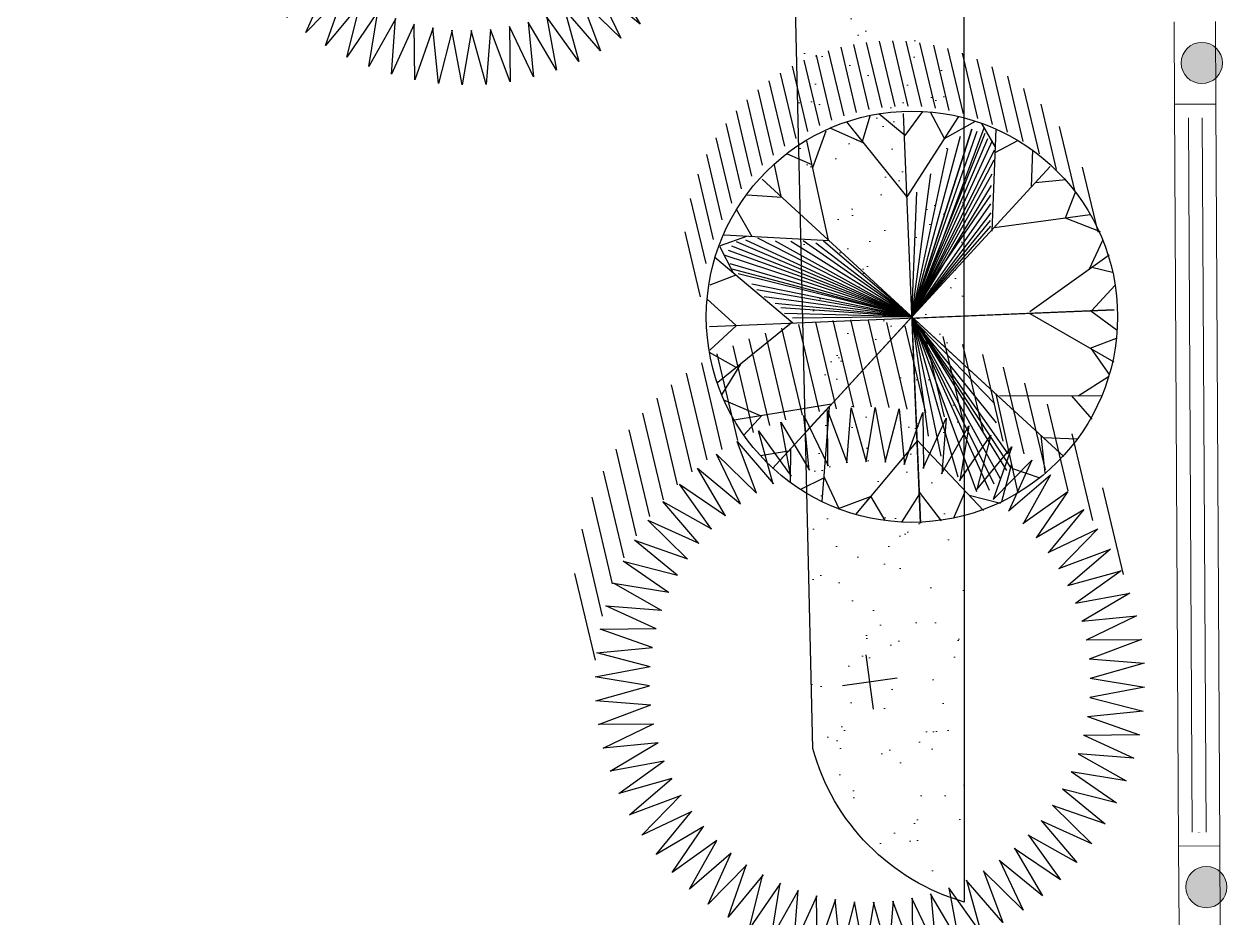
# Model space of a CAD drawing. Header units: millimetres. Extents: x 15176 to 113240, y 14038 to 107702.
# Drawn here: x 15176 to 23933, y 88256 to 94764 of the extents above; entities that cross this region are included whole.
import ezdxf

# ---------------------------------------------------------------- set-up
doc = ezdxf.new("R2010")
doc.units = ezdxf.units.MM
for name, color, linetype in [('graas', 72, 'Continuous'), ('hatch', 252, 'Continuous'), ('wall', 5, 'Continuous'), ('windows', 4, 'Continuous')]:
    doc.layers.add(name, color=color, linetype=linetype)
doc.layers.add('plants', color=3, linetype='Continuous', lineweight=25)

# ---------------------------------------------------------------- blocks, each defined once
blk = doc.blocks.new('T40C')
at = {"color": 82, "linetype": 'Continuous'}
for p, q in [((-0.1219, 0.4263), (-0.1133, 0.5002)), ((-0.0016, 0.4444), (-0.055, 0.5069)), ((-0.0016, 0.0138), (-0.0016, 0.5115)), ((-0.0016, 0.5115), (-0.0016, -0.4769)), ((-0.0016, 0.4364), (0.0585, 0.5048)), ((0.1041, 0.4402), (0.0754, 0.5038)), ((-0.0047, 0.2984), (-0.1711, 0.4799)), ((-0.0016, 0.2889), (0.1386, 0.4896)), ((0.0979, 0.4313), (0.1806, 0.4751)), ((0.2217, 0.4068), (0.1848, 0.4759)), ((-0.2, 0.2178), (-0.2513, 0.4459)), ((-0.2374, 0.3843), (-0.221, 0.4586)), ((-0.1327, 0.438), (-0.2166, 0.4607)), ((0.2091, 0.2244), (0.2252, 0.4573)), ((-0.2369, 0.3817), (-0.2976, 0.4118)), ((0.2208, 0.3933), (0.2879, 0.4166)), ((-0.3045, 0.3219), (-0.313, 0.3998)), ((0.2979, 0.3132), (0.3134, 0.399)), ((0.3508, 0.3661), (-0.3487, -0.3333)), ((0.0011, 0.0164), (-0.3443, 0.3618)), ((-0.3443, 0.3618), (0.3464, -0.329)), ((-0.3055, 0.3229), (-0.3893, 0.3231)), ((0.3008, 0.3162), (0.3801, 0.3306)), ((-0.3838, 0.2523), (-0.4084, 0.2975)), ((0.3847, 0.2335), (0.4047, 0.2984)), ((-0.2034, 0.2144), (-0.4335, 0.2627)), ((-0.377, 0.2509), (-0.4492, 0.2275)), ((0.2092, 0.2254), (0.4418, 0.2362)), ((0.3861, 0.2336), (0.4597, 0.1963)), ((0.3915, 0.2339), (0.3982, 0.2342)), ((-0.4278, 0.1246), (-0.4601, 0.209)), ((0.4263, 0.1181), (0.4586, 0.1989)), ((-0.2946, 0.0138), (-0.4744, 0.1635)), ((0.2937, 0.0138), (0.4738, 0.1555)), ((-0.4281, 0.1249), (-0.4899, 0.1006)), ((0.4291, 0.1204), (0.4873, 0.0978)), ((-0.4418, 0.0138), (-0.4967, 0.0634)), ((0.4315, 0.0138), (0.491, 0.0679)), ((-0.4277, 0.0138), (-0.4952, -0.0443)), ((0.4953, 0.0138), (-0.4939, 0.0138)), ((-0.2846, 0.0167), (-0.4721, -0.1432)), ((-0.0016, 0.0138), (-0.2917, 0.0059)), ((-0.0016, 0.0138), (-0.0528, -0.0021)), ((-0.0016, 0.0138), (-0.0528, -0.0021)), ((-0.0016, 0.0138), (0.0011, 0.0164)), ((-0.0016, 0.0138), (0.4953, 0.0138)), ((0.285, 0.0138), (0.4722, -0.133)), ((0.2917, 0.0138), (0.3747, 0.0138)), ((0.4349, 0.0169), (0.4927, -0.0276)), ((-0.4294, -0.1068), (-0.4874, -0.0863)), ((-0.4387, -0.1147), (-0.459, -0.1779)), ((0.4191, -0.0914), (0.4833, -0.0909)), ((0.4217, -0.0934), (0.4533, -0.184)), ((-0.3712, -0.2192), (-0.4529, -0.1923)), ((-0.2066, -0.1906), (-0.4335, -0.23)), ((-0.2067, -0.1914), (-0.2414, -0.4204)), ((0.2042, -0.1867), (0.2149, -0.4325)), ((0.2071, -0.1897), (0.4318, -0.2236)), ((0.3628, -0.2132), (0.4476, -0.1967)), ((-0.3712, -0.2192), (-0.3953, -0.2872)), ((0.3755, -0.2151), (0.3928, -0.2871)), ((-0.0016, -0.2596), (-0.1424, -0.4599)), ((-0.0016, -0.2565), (0.16, -0.4525)), ((0.3007, -0.2833), (0.3874, -0.2905)), ((0.3008, -0.2851), (0.3017, -0.3787)), ((-0.3126, -0.2938), (-0.3837, -0.3016)), ((-0.3124, -0.2971), (-0.3082, -0.3761)), ((-0.2322, -0.3601), (-0.2902, -0.3882)), ((-0.2315, -0.3548), (-0.2033, -0.4394)), ((0.2123, -0.3741), (0.1875, -0.442)), ((0.212, -0.3667), (0.2724, -0.3967)), ((-0.1046, -0.4061), (-0.1917, -0.4425)), ((0.1172, -0.4006), (0.0947, -0.4728)), ((-0.1086, -0.4118), (-0.0869, -0.4727)), ((-0.0016, -0.4144), (-0.047, -0.4779)), ((-0.0016, -0.4109), (0.0515, -0.477)), ((0.1259, -0.4112), (0.1857, -0.4428))]:
    blk.add_line(p, q, dxfattribs=at)
at = {"color": 31, "linetype": 'Continuous'}
for p, q in [((-0.0016, 0.0138), (0.1054, 0.4378)), ((-0.0016, 0.0138), (0.1166, 0.4328)), ((-0.0016, 0.0138), (0.2033, 0.4135)), ((-0.0016, 0.0138), (0.0852, 0.4075)), ((0.0011, 0.0164), (0.1417, 0.4349)), ((0.0011, 0.0164), (0.1801, 0.4343)), ((0.0011, 0.0164), (0.161, 0.432)), ((-0.0016, 0.0138), (0.2072, 0.3567)), ((0.0011, 0.0164), (0.3508, 0.3661)), ((0.0011, 0.0164), (0.0491, 0.3369)), ((-0.0016, 0.0138), (0.1989, 0.2926)), ((0.0011, 0.0164), (0.0175, 0.3021)), ((-0.0016, 0.0138), (0.1836, 0.2378)), ((-0.0016, 0.0138), (-0.4477, -0.1559)), ((-0.0016, 0.0138), (-0.4464, -0.1312)), ((-0.0016, 0.0138), (-0.4422, -0.1429)), ((-0.0016, 0.0138), (-0.4379, -0.1735)), ((-0.0016, 0.0138), (-0.4328, -0.1117)), ((-0.0016, 0.0138), (-0.4324, -0.1862)), ((-0.4324, -0.1862), (-0.0016, 0.0138)), ((-0.0016, 0.0138), (-0.4146, -0.0968)), ((-0.0016, 0.0138), (-0.4013, -0.1946)), ((-0.0016, 0.0138), (-0.3864, -0.0775)), ((-0.0016, 0.0138), (-0.3647, -0.0593)), ((-0.0016, 0.0138), (-0.3588, -0.1967)), ((-0.0016, 0.0138), (-0.3309, -0.0302)), ((-0.0016, 0.0138), (-0.3156, -0.0151)), ((-0.0016, 0.0138), (-0.3007, -0.0042)), ((-0.0016, 0.0138), (-0.2861, -0.1863)), ((-0.0016, 0.0138), (-0.2311, -0.181)), ((-0.0016, 0.0138), (0.0088, -0.2669)), ((-0.0016, 0.0138), (0.0243, -0.2768)), ((-0.0016, 0.0138), (0.0408, -0.3033)), ((-0.0016, 0.0138), (0.0625, -0.3241)), ((-0.0016, 0.0138), (0.0872, -0.3518)), ((-0.0016, 0.0138), (0.1104, -0.3878)), ((-0.0016, 0.0138), (0.1339, -0.4064)), ((-0.0016, 0.0138), (0.1521, -0.4202)), ((-0.0016, 0.0138), (0.1669, -0.4211)), ((-0.0016, 0.0138), (0.1801, -0.4202)), ((-0.0016, 0.0138), (0.1959, -0.4202)), ((-0.0016, 0.0138), (0.2013, -0.3955)), ((-0.0016, 0.0138), (0.2072, -0.3832)), ((-0.0016, 0.0138), (0.2062, -0.3647)), ((-0.0016, 0.0138), (0.2018, -0.3233)), ((-0.0016, 0.0138), (0.2038, -0.3052)), ((-0.0016, 0.0138), (0.2044, -0.2809)), ((-0.0016, 0.0138), (0.1983, -0.2504)), ((-0.0016, 0.0138), (0.197, -0.2334)), ((-0.0016, 0.0138), (0.2007, -0.2173)), ((-0.0016, 0.0138), (0.1959, -0.1959)), ((-0.0528, -0.0021), (-0.4551, -0.1664)), ((-0.0528, -0.0021), (-0.3463, -0.045))]:
    blk.add_line(p, q, dxfattribs=at)
at = {"color": 82, "linetype": 'Continuous'}
blk.add_circle((-0.0016, 0.0138), 0.496, dxfattribs=at)
blk = doc.blocks.new('*X27')
at = {"color": 0}
for p, q in [((7.996, 13.2812), (8.1578, 13.2812)), ((8.0712, 13.25), (8.233, 13.25)), ((8.1238, 13.2188), (8.2856, 13.2188)), ((8.165, 13.1875), (8.3268, 13.1875)), ((8.1987, 13.1562), (8.3605, 13.1562)), ((8.227, 13.125), (8.3888, 13.125)), ((8.251, 13.0938), (8.4128, 13.0938)), ((8.2713, 13.0625), (8.4331, 13.0625)), ((8.2886, 13.0312), (8.4504, 13.0312)), ((8.3031, 13), (8.4649, 13)), ((8.3151, 12.9688), (8.4769, 12.9688)), ((8.3247, 12.9375), (8.4865, 12.9375)), ((8.3322, 12.9062), (8.494, 12.9062)), ((8.3376, 12.875), (8.4994, 12.875)), ((8.341, 12.8438), (8.5028, 12.8438)), ((8.3424, 12.8125), (8.5043, 12.8125)), ((8.3419, 12.7812), (8.5037, 12.7812)), ((8.3394, 12.75), (8.5012, 12.75)), ((8.3349, 12.7188), (8.4967, 12.7188)), ((8.3284, 12.6875), (8.4902, 12.6875)), ((8.3197, 12.6562), (8.4816, 12.6562)), ((8.3088, 12.625), (8.4706, 12.625)), ((8.2955, 12.5938), (8.4573, 12.5938)), ((8.2795, 12.5625), (8.4414, 12.5625)), ((8.2606, 12.5312), (8.4225, 12.5312)), ((8.2384, 12.5), (8.4002, 12.5)), ((8.2122, 12.4688), (8.374, 12.4688)), ((8.1811, 12.4375), (8.3429, 12.4375)), ((8.1436, 12.4062), (8.3055, 12.4062)), ((8.097, 12.375), (8.2588, 12.375)), ((8.0346, 12.3438), (8.1964, 12.3438)), ((7.9265, 12.3125), (8.0883, 12.3125))]:
    blk.add_line(p, q, dxfattribs=at)
blk = doc.blocks.new('SHADOW1')
blk.add_blockref('*X27', (-7.8425, -12.8054))
blk = doc.blocks.new('T11')
at = {"color": 82, "linetype": 'Continuous'}
for p, q in [((-0.091445, 0.389406), (-0.096133, 0.489458)), ((-0.096133, 0.489458), (-0.056674, 0.395964)), ((-0.057158, 0.395895), (-0.053108, 0.495974)), ((-0.053108, 0.495974), (-0.021948, 0.399397)), ((-0.022436, 0.39937), (-0.009679, 0.498716)), ((-0.009679, 0.498716), (0.012945, 0.39979)), ((0.012457, 0.399805), (0.033824, 0.49766)), ((0.033824, 0.49766), (0.04774, 0.397142)), ((0.047255, 0.3972), (0.077069, 0.492819)), ((0.077069, 0.492819), (0.082171, 0.39147)), ((0.081693, 0.391569), (0.119728, 0.484228)), ((0.119728, 0.484228), (0.115978, 0.382818)), ((-0.157675, 0.367613), (-0.179666, 0.46533)), ((-0.179666, 0.46533), (-0.124572, 0.380108)), ((-0.125036, 0.379955), (-0.138426, 0.479216)), ((-0.138426, 0.479216), (-0.090969, 0.389517)), ((0.11551, 0.382959), (0.161476, 0.471949)), ((0.161476, 0.471949), (0.148901, 0.371252)), ((-0.189115, 0.352472), (-0.219538, 0.447899)), ((-0.219538, 0.447899), (-0.157226, 0.367804)), ((0.148448, 0.371435), (0.201994, 0.456079)), ((0.201994, 0.456079), (0.180691, 0.356863)), ((-0.219115, 0.334646), (-0.25774, 0.427061)), ((-0.25774, 0.427061), (-0.188684, 0.352701)), ((0.180255, 0.357084), (0.240976, 0.436739)), ((0.240976, 0.436739), (0.211106, 0.339756)), ((-0.247448, 0.314276), (-0.29398, 0.402971)), ((-0.29398, 0.402971), (-0.218706, 0.334913)), ((0.210691, 0.340014), (0.278123, 0.414076)), ((0.278123, 0.414076), (0.239915, 0.320063)), ((-0.273897, 0.291513), (-0.327982, 0.375818)), ((-0.327982, 0.375818), (-0.247064, 0.314577)), ((0.239524, 0.320356), (0.313154, 0.388258)), ((0.313154, 0.388258), (0.266897, 0.297937)), ((0.266533, 0.298262), (0.345801, 0.359489)), ((0.345801, 0.359489), (0.291848, 0.273542)), ((-0.298262, 0.266533), (-0.359489, 0.3458)), ((-0.359489, 0.3458), (-0.273541, 0.291849)), ((0.291514, 0.273897), (0.375817, 0.327982)), ((0.375817, 0.327982), (0.314578, 0.247065)), ((-0.320357, 0.239523), (-0.388259, 0.313154)), ((-0.388259, 0.313154), (-0.297936, 0.266897)), ((0.314276, 0.247448), (0.402972, 0.29398)), ((0.402972, 0.29398), (0.334914, 0.218706)), ((-0.340014, 0.210691), (-0.414075, 0.278124)), ((-0.414075, 0.278124), (-0.320064, 0.239916)), ((-0.357083, 0.180254), (-0.436739, 0.240976)), ((-0.436739, 0.240976), (-0.339756, 0.211107)), ((0.334647, 0.219114), (0.427061, 0.25774)), ((0.427061, 0.25774), (0.352701, 0.188684)), ((0.352471, 0.189116), (0.447899, 0.219538)), ((0.447899, 0.219538), (0.367804, 0.157225)), ((-0.371434, 0.148447), (-0.45608, 0.201994)), ((-0.45608, 0.201994), (-0.356862, 0.180691)), ((0.367612, 0.157675), (0.465329, 0.179667)), ((0.465329, 0.179667), (0.380108, 0.124571)), ((-0.382959, 0.115511), (-0.471949, 0.161476)), ((-0.471949, 0.161476), (-0.371253, 0.148901)), ((0.379955, 0.125036), (0.479217, 0.138426)), ((0.479217, 0.138426), (0.389518, 0.090969)), ((-0.391569, 0.081694), (-0.484227, 0.119728)), ((-0.484227, 0.119728), (-0.382817, 0.115978)), ((0.389407, 0.091444), (0.489458, 0.096132)), ((0.489458, 0.096132), (0.395965, 0.056673)), ((-0.492819, 0.07707), (-0.391469, 0.08217)), ((-0.397199, 0.047255), (-0.492819, 0.07707)), ((-0.497661, 0.033823), (-0.397141, 0.047739)), ((0, -0.050001), (0, 0.050001)), ((0.395895, 0.057158), (0.495974, 0.053108)), ((0.495974, 0.053108), (0.399397, 0.021948)), ((-0.399806, 0.012457), (-0.497661, 0.033823)), ((0.39937, 0.022436), (0.498715, 0.00968)), ((-0.498715, -0.00968), (-0.39979, 0.012945)), ((-0.05, 0), (0.05, 0)), ((0.498715, 0.00968), (0.39979, -0.012945)), ((-0.39937, -0.022436), (-0.498715, -0.00968)), ((0.399806, -0.012457), (0.497661, -0.033823)), ((-0.495974, -0.053108), (-0.399397, -0.021948)), ((0.497661, -0.033823), (0.397141, -0.047739)), ((-0.395895, -0.057158), (-0.495974, -0.053108)), ((-0.489458, -0.096132), (-0.395965, -0.056673)), ((0.397199, -0.047255), (0.492819, -0.07707)), ((0.492819, -0.07707), (0.391469, -0.08217)), ((0.391569, -0.081694), (0.484227, -0.119728)), ((-0.389407, -0.091444), (-0.489458, -0.096132)), ((-0.479217, -0.138426), (-0.389518, -0.090969)), ((-0.379955, -0.125036), (-0.479217, -0.138426)), ((-0.465329, -0.179667), (-0.380108, -0.124571)), ((0.484227, -0.119728), (0.382817, -0.115978)), ((0.382959, -0.115511), (0.471949, -0.161476)), ((0.471949, -0.161476), (0.371253, -0.148901)), ((0.371434, -0.148447), (0.45608, -0.201994)), ((-0.367612, -0.157675), (-0.465329, -0.179667)), ((-0.447899, -0.219538), (-0.367804, -0.157225)), ((-0.352471, -0.189116), (-0.447899, -0.219538)), ((-0.427061, -0.25774), (-0.352701, -0.188684)), ((0.45608, -0.201994), (0.356862, -0.180691)), ((0.357083, -0.180254), (0.436739, -0.240976)), ((0.436739, -0.240976), (0.339756, -0.211107)), ((0.340014, -0.210691), (0.414075, -0.278124)), ((-0.334647, -0.219114), (-0.427061, -0.25774)), ((-0.402972, -0.29398), (-0.334914, -0.218706)), ((0.414075, -0.278124), (0.320064, -0.239916)), ((0.320357, -0.239523), (0.388259, -0.313154)), ((-0.314276, -0.247448), (-0.402972, -0.29398)), ((-0.375817, -0.327982), (-0.314578, -0.247065)), ((-0.291514, -0.273897), (-0.375817, -0.327982)), ((-0.345801, -0.359489), (-0.291848, -0.273542)), ((0.388259, -0.313154), (0.297936, -0.266897)), ((0.298262, -0.266533), (0.359489, -0.3458)), ((-0.266533, -0.298262), (-0.345801, -0.359489)), ((-0.313154, -0.388258), (-0.266897, -0.297937)), ((0.359489, -0.3458), (0.273541, -0.291849)), ((0.273897, -0.291513), (0.327982, -0.375818)), ((-0.239524, -0.320356), (-0.313154, -0.388258)), ((-0.278123, -0.414076), (-0.239915, -0.320063)), ((0.327982, -0.375818), (0.247064, -0.314577)), ((0.247448, -0.314276), (0.29398, -0.402971)), ((-0.210691, -0.340014), (-0.278123, -0.414076)), ((-0.240976, -0.436739), (-0.211106, -0.339756)), ((0.29398, -0.402971), (0.218706, -0.334913)), ((0.219115, -0.334646), (0.25774, -0.427061)), ((-0.180255, -0.357084), (-0.240976, -0.436739)), ((-0.201994, -0.456079), (-0.180691, -0.356863)), ((-0.161476, -0.471949), (-0.148901, -0.371252)), ((0.219538, -0.447899), (0.157226, -0.367804)), ((0.157675, -0.367613), (0.179666, -0.46533)), ((0.25774, -0.427061), (0.188684, -0.352701)), ((0.189115, -0.352472), (0.219538, -0.447899)), ((-0.148448, -0.371435), (-0.201994, -0.456079)), ((-0.11551, -0.382959), (-0.161476, -0.471949)), ((-0.119728, -0.484228), (-0.115978, -0.382818)), ((-0.081693, -0.391569), (-0.119728, -0.484228)), ((-0.077069, -0.492819), (-0.082171, -0.39147)), ((0.138426, -0.479216), (0.090969, -0.389517)), ((0.091445, -0.389406), (0.096133, -0.489458)), ((0.179666, -0.46533), (0.124572, -0.380108)), ((0.125036, -0.379955), (0.138426, -0.479216)), ((-0.047255, -0.3972), (-0.077069, -0.492819)), ((-0.033824, -0.49766), (-0.04774, -0.397142)), ((-0.012457, -0.399805), (-0.033824, -0.49766)), ((0.009679, -0.498716), (-0.012945, -0.39979)), ((0.022436, -0.39937), (0.009679, -0.498716)), ((0.053108, -0.495974), (0.021948, -0.399397)), ((0.057158, -0.395895), (0.053108, -0.495974)), ((0.096133, -0.489458), (0.056674, -0.395964))]:
    blk.add_line(p, q, dxfattribs=at)

msp = doc.modelspace()

# ---------------------------------------------------------------- hatches: boundary and pattern name
at = {"layer": 'graas', "linetype": 'ByBlock', "lineweight": 13}
h = msp.add_hatch(dxfattribs=at)
h.set_pattern_fill('AR-SAND', color=256, scale=10, angle=69, style=0)
h.set_pattern_definition([(106.5, (54056.53, -66578.88), (-462.6406, 160.4524), [0, -386.08, 0, -431.8, 0, -412.75]), (76.5, (54056.5, -66578.9), (-508.1191, 676.5533), [0, -208.28, 0, -347.98, 0, -133.35]), (36.5, (53944.57, -66870.54), (282.1246, 738.97), [0, -127, 0, -457.2, 0, -596.9]), (26.5, (53944.6, -66870.54), (65.5117, 792.732), [0, -63.5, 0, -299.72, 0, -342.9])])
edge = h.paths.add_edge_path()
edge.add_line((15175.8, 96793), (15192.6, 100944.9))
edge.add_line((15192.6, 100944.9), (22014.8, 100943.9))
edge.add_line((22014.8, 100943.9), (22020.6, 88372.2))
edge.add_arc((22460.2, 89908.2), 1597.7, 195.1414, 254.02907, ccw=False)
edge.add_line((20918, 89490.9), (20748.8, 96761.4))
edge.add_line((20748.8, 96761.4), (15175.8, 96793))
at = {"layer": 'hatch', "linetype": 'ByBlock', "lineweight": 13}
h = msp.add_hatch(color=256, dxfattribs=at)
edge = h.paths.add_edge_path()
edge.add_arc((23750, 94480.8), 150, 0, 360)
h = msp.add_hatch(color=256, dxfattribs=at)
edge = h.paths.add_edge_path()
edge.add_arc((23750, 94480.8), 150, 0, 360)
h = msp.add_hatch(color=256, dxfattribs=at)
edge = h.paths.add_edge_path()
edge.add_arc((23782.7, 88480.9), 150, 0, 360)
h = msp.add_hatch(color=256, dxfattribs=at)
edge = h.paths.add_edge_path()
edge.add_arc((23782.7, 88480.9), 150, 0, 360)

# ---------------------------------------------------------------- linework, layer by layer
at = {"elevation": -176710}
msp.add_lwpolyline([(15175.8, 96793), (15192.6, 100944.9), (22014.8, 100943.9), (22020.6, 88372.2, -0.262754), (20918, 89490.9), (20748.8, 96761.4), (15175.8, 96793)], format="xyb", dxfattribs=at)
at = {"layer": 'wall', "linetype": 'ByBlock', "lineweight": 13}
for p, q in [((23551.7, 94179.7, -176710), (23548.4, 94779.7, -176710)), ((23851.7, 94181.4, -176710), (23848.4, 94781.4, -176710)), ((23551.7, 94179.7, -176710), (23851.7, 94181.4, -176710)), ((23581.1, 88779.8, -176710), (23881.1, 88781.4, -176710)), ((23584.4, 88179.8, -176710), (23581.1, 88779.8, -176710)), ((23884.4, 88181.5, -176710), (23881.1, 88781.4, -176710))]:
    msp.add_line(p, q, dxfattribs=at)
at = {"layer": 'wall', "color": 0, "linetype": 'ByBlock', "lineweight": 13}
for p, q in [((23551.7, 94179.7, -176710), (23581.1, 88779.8, -176710)), ((23851.7, 94181.4, -176710), (23881.1, 88781.4, -176710))]:
    msp.add_line(p, q, dxfattribs=at)
at = {"layer": 'wall', "color": 0, "linetype": 'ByBlock', "lineweight": 13, "const_width": 0.1, "elevation": -176710}
for points in [[(23651.7, 94180.3), (23652.2, 94080.3), (23752.2, 94080.8), (23751.7, 94180.8)], [(23681.1, 88780.4), (23680.6, 88880.4), (23780.6, 88880.9), (23781.1, 88780.9)]]:
    msp.add_lwpolyline(points, dxfattribs=at)
at = {"layer": 'wall', "linetype": 'ByBlock', "lineweight": 13}
for centre in [(23750, 94480.8, -176710), (23750, 94480.8, -176710), (23782.7, 88480.9, -176710), (23782.7, 88480.9, -176710)]:
    msp.add_circle(centre, 150, dxfattribs=at)
at = {"layer": 'windows', "linetype": 'ByBlock', "lineweight": 13}
for p, q in [((23680.6, 88880.4, -176710), (23652.2, 94080.3, -176710)), ((23780.6, 88880.9, -176710), (23752.2, 94080.8, -176710))]:
    msp.add_line(p, q, dxfattribs=at)

# ---------------------------------------------------------------- block references
at = {"layer": 'plants'}
for name, p, xscale, yscale, zscale, rotation in [('T11', (18404.2, 96319.9, -176710), 4009.551005982276, 4009.551005982276, 4009.551005982276, 97.79999999999993), ('SHADOW1', (21605.5, 92657.7, -541.3), 3017.934968268326, 3017.934968268326, 3017.934968268326, 103.3444740000001), ('T40C', (21605.5, 92657.7, -541.3), 3017.934968268316, 3017.934968268316, 3017.934968268316, 227.4000000000004), ('SHADOW1', (21333.7, 89973.6, -176710), 4009.551005982274, 4009.551005982274, 4009.551005982274, 103.3444740000002), ('T11', (21333.7, 89973.6, -176710), 4009.551005982276, 4009.551005982276, 4009.551005982276, 97.79999999999993)]:
    msp.add_blockref(name, p, dxfattribs=dict(at, xscale=xscale, yscale=yscale, zscale=zscale, rotation=rotation))

doc.saveas('drawing.dxf')
